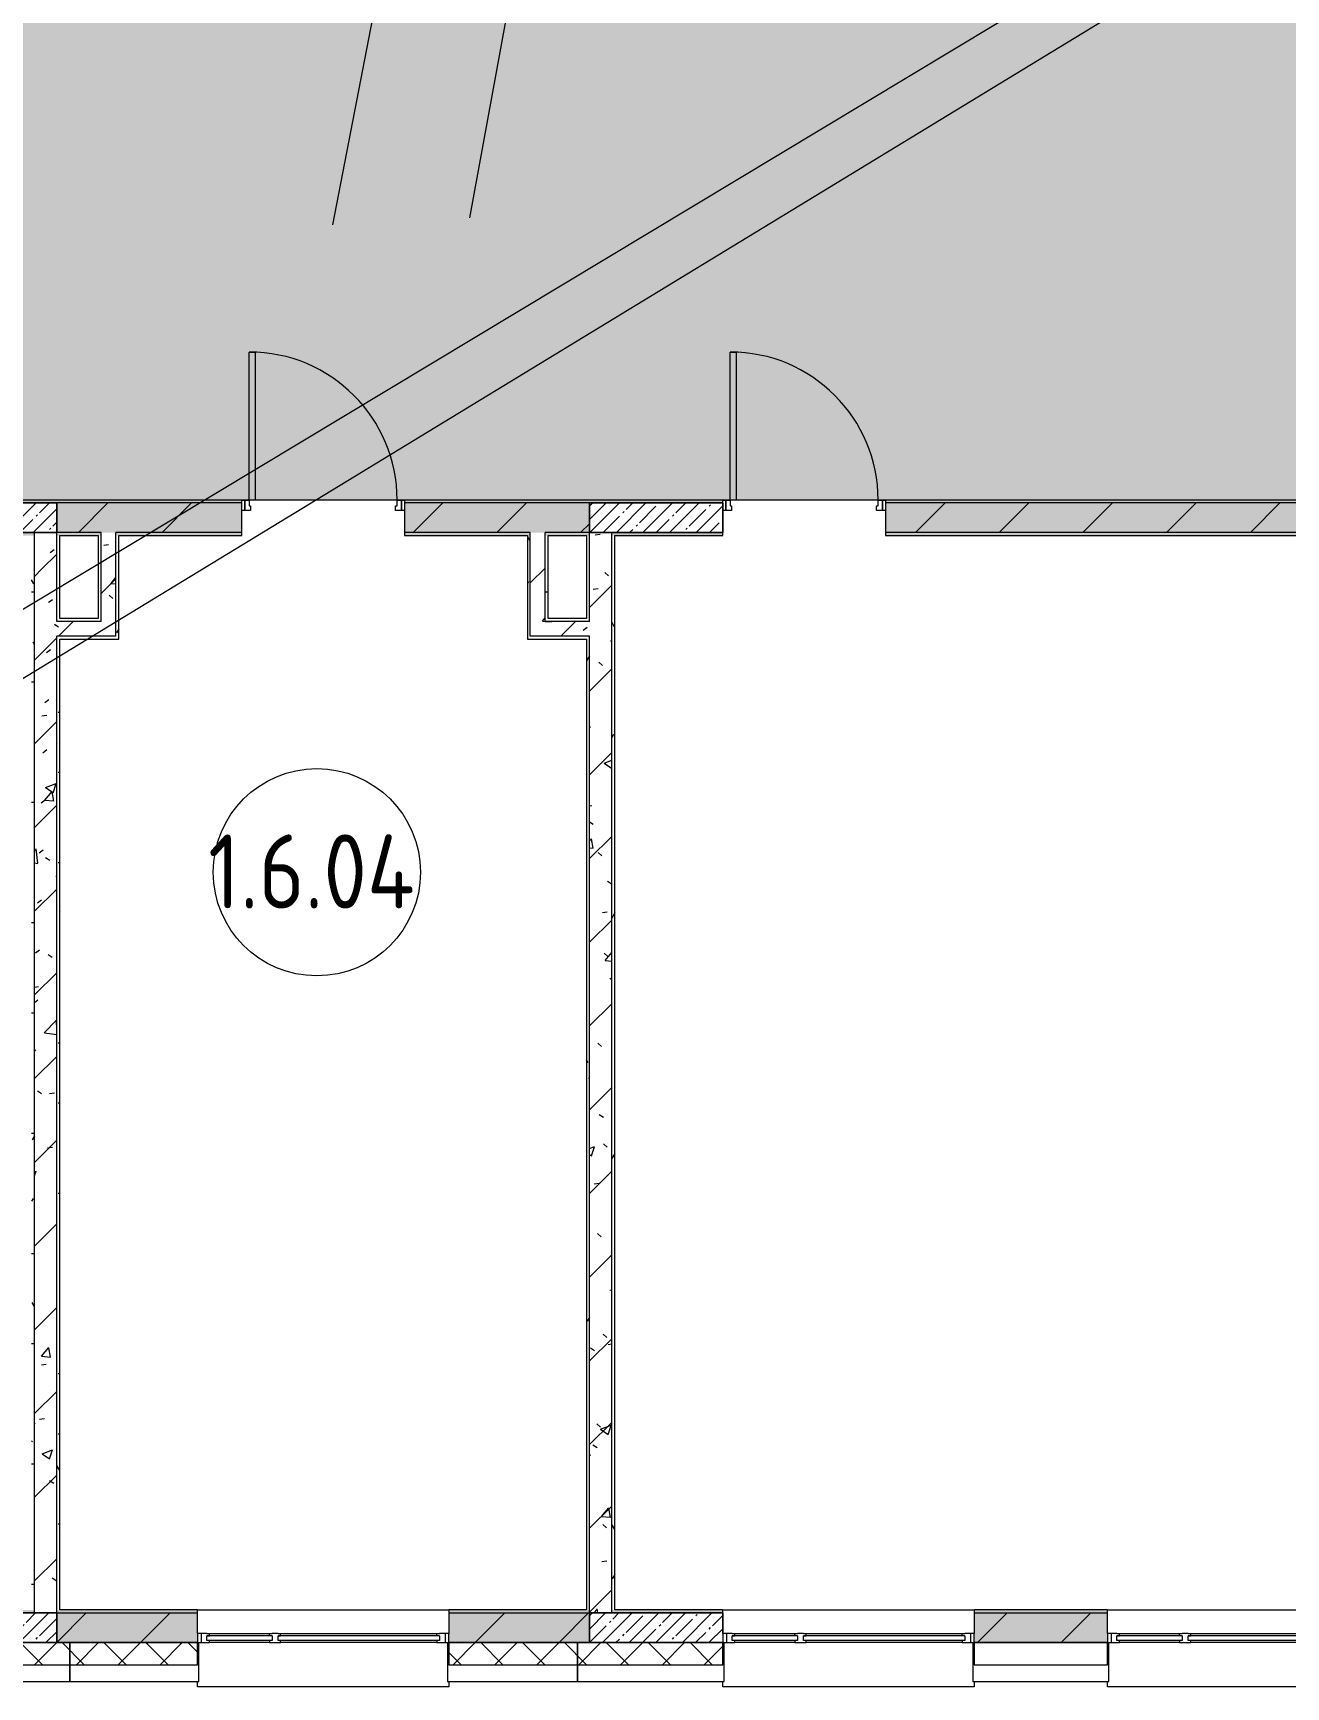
# Model space of a CAD drawing. Header units: millimetres. Extents: x -500089 to 1469082, y -290736 to 166440.
# Drawn here: x 1264694 to 1273159, y -65120 to -53945 of the extents above; entities that cross this region are included whole.
import ezdxf

# ---------------------------------------------------------------- set-up
doc = ezdxf.new("R2010")
doc.units = ezdxf.units.MM
for name, color, linetype, lineweight in [('_ Окна', 7, 'Continuous', 0), ('Витраж', 7, 'Continuous', 0), ('Двери', 7, 'Continuous', 0), ('Марки помещений', 7, 'Continuous', 0), ('Несущие колонны', 7, 'Continuous', 0), ('Окна', 7, 'Continuous', 0), ('Панели витража', 7, 'Continuous', 0), ('Стены наружные', 7, 'Continuous', 0), ('Стены несущие', 7, 'Continuous', 0), ('Стены отделка', 7, 'Continuous', 0), ('Стены штриховка', 7, 'Continuous', 0), ('экспертиза ДУ', 1, 'Continuous', 0), ('экспертиза ДУ пояснения', 6, 'Continuous', 0), ('экспертиза условные обозначения', 1, 'Continuous', 0)]:
    doc.layers.add(name, color=color, linetype=linetype, lineweight=lineweight)
doc.styles.add('GOST Common_1', font='', dxfattribs={"width": 0.9, "height": 700})
doc.styles.get('GOST Common_1').set_extended_font_data('GOST Common')
pattern_1 = [(0, (1111853.59, -73570.49), (812.8, 203.2), [67.056, -542.544, 67.056, -542.544, -3251.2]), (0, (1111853.59, -73570.49), (812.8, 203.2), [-1219.2, 67.056, -1152.144, 67.056, -542.544, -1422.4]), (0, (1111853.59, -73570.49), (812.8, 203.2), [-3048, 67.056, -339.344, 67.056, -948.944]), (120, (1112158.39, -73468.89), (-582.37636, 602.30545), [67.056, -542.544, 67.056, -542.544, -3251.2]), (120, (1112158.39, -73468.89), (-582.37636, 602.30545), [-1219.2, 67.056, -1152.144, 67.056, -542.544, -1422.4]), (120, (1112158.39, -73468.89), (-582.37636, 602.30545), [-3048, 67.056, -339.344, 67.056, -948.944]), (240, (1112259.99, -73062.49), (-230.42364, -805.50545), [67.056, -542.544, 67.056, -542.544, -3251.2]), (240, (1112259.99, -73062.49), (-230.42364, -805.50545), [-1219.2, 67.056, -1152.144, 67.056, -542.544, -1422.4]), (240, (1112259.99, -73062.49), (-230.42364, -805.50545), [-3048, 67.056, -339.344, 67.056, -948.944])]
pattern_2 = [(45, (1111853.6, -73570.5), (-282.8427, 282.8427), [])]
pattern_3 = [(50, (1111853.6, -73570.5), (728.7365, -63.7558), [76.2, -838.2]), (355, (1111853.6, -73570.5), (-140.9716, 764.2276), [60.96, -670.56]), (100.451, (1111914.3, -73575.8), (587.77, 700.4668), [64.76, -712.36]), (46.184, (1111853.6, -73367.3), (1084.316, -168.171), [114.3, -1257.3]), (96.636, (1111943.9, -73381.3), (949.61, 989.71), [97.14, -1068.54]), (351.184, (1111853.6, -73367.3), (949.6206, 989.701), [91.44, -1005.84]), (21, (1111955.2, -73418.1), (606.4579, -409.0606), [76.2, -838.2]), (326, (1111955.2, -73418.1), (247.2083, 736.753), [60.96, -670.56]), (71.451, (1112005.7, -73452.2), (853.6683, 327.6855), [64.76, -712.36]), (37.5, (1111853.59, -73570.5), (12.3547, 338.2201), [33.528, -628.904, 33.528, -647.192, -673.1]), (37.5, (1111853.59, -73570.5), (12.3547, 338.2201), [-1343.152, 33.528, -639.572]), (7.5, (1111853.6, -73570.5), (267.2789, 400.7221), [33.528, -354.584, 33.528, -613.664, -256.54]), (7.5, (1111853.6, -73570.5), (267.2789, 400.7221), [-1035.304, 33.528, -223.012]), (327.5, (1111627.02, -73570.5), (542.36333, -22.91534), [33.528, -220.472, 33.528, -758.952, -1051.56]), (327.5, (1111627.02, -73570.5), (542.36333, -22.91534), [-1046.48, 33.528, -1018.032]), (317.5, (1111525.4, -73570.5), (592.517, 101.7071), [33.528, -296.672, 33.528, -492.76, -746.76]), (317.5, (1111525.4, -73570.5), (592.517, 101.7071), [-856.488, 33.528, -713.232])]

# ---------------------------------------------------------------- blocks, each defined once
blk = doc.blocks.new('Системная панель - RANDOM Навесная панель фасада Цвет Фиолетовый-2979267-З Этаж 01')
at = {"layer": 'Панели витража', "lineweight": 18}
for p, q in [((-498.75, 0), (-498.75, -264)), ((498.75, 0), (411.25, 0)), ((498.75, -264), (498.75, 0)), ((-498.75, -264), (498.75, -264))]:
    blk.add_line(p, q, dxfattribs=at)
blk = doc.blocks.new('Системная панель - RANDOM Навесная панель фасада Цвет Желтый-3058069-З Этаж 01')
at = {"layer": 'Панели витража', "lineweight": 18}
for p, q in [((-439, 0), (-439, -264)), ((439, 0), (-429, 0)), ((439, -264), (439, 0)), ((-439, -264), (439, -264))]:
    blk.add_line(p, q, dxfattribs=at)
blk = doc.blocks.new('Системная панель - RANDOM Навесная панель фасада Цвет Красный-2979046-З Этаж 01')
at = {"layer": 'Панели витража', "lineweight": 18}
for p, q in [((-460, 0), (-460, -264)), ((450, 0), (-450, 0)), ((460, -264), (460, 0)), ((-460, -264), (460, -264))]:
    blk.add_line(p, q, dxfattribs=at)
blk = doc.blocks.new('Системная панель - RANDOM Навесная панель фасада Цвет Серый-3058088-З Этаж 01')
at = {"layer": 'Панели витража', "lineweight": 18}
for p, q in [((426.25, 0), (-436.25, 0)), ((-436.25, 0), (-436.25, -264)), ((436.25, -264), (436.25, 0)), ((-436.25, -264), (436.25, -264))]:
    blk.add_line(p, q, dxfattribs=at)
blk = doc.blocks.new('Системная панель - RANDOM Навесная панель фасада Цвет Фиолетовый-3058072-З Этаж 01')
at = {"layer": 'Панели витража', "lineweight": 18}
for p, q in [((-414, 0), (-496, 0)), ((-496, 0), (-496, -264)), ((496, -264), (496, 0)), ((-496, -264), (496, -264))]:
    blk.add_line(p, q, dxfattribs=at)
blk = doc.blocks.new('Прямоугольный импост - 30х300 мм _Отлив_ Белый-2978554-З Этаж 01')
at = {"layer": 'Витраж'}
for p, q in [((148800, 48675), (148836, 48675)), ((148800, 46975), (148800, 48675)), ((148836, 46975), (148800, 46975))]:
    blk.add_line(p, q, dxfattribs=at)
blk = doc.blocks.new('АР_СОШ_Верзилово_Фасады_rvt-2-З Этаж 01')
at = {"lineweight": 9}
for name, p in [('Системная панель - RANDOM Навесная панель фасада Цвет Фиолетовый-2979267-З Этаж 01', (152589, 8750)), ('Системная панель - RANDOM Навесная панель фасада Цвет Серый-3058088-З Этаж 01', (153524, 8750)), ('Системная панель - RANDOM Навесная панель фасада Цвет Желтый-3058069-З Этаж 01', (156079, 8750)), ('Системная панель - RANDOM Навесная панель фасада Цвет Фиолетовый-3058072-З Этаж 01', (157014, 8750)), ('Системная панель - RANDOM Навесная панель фасада Цвет Красный-2979046-З Этаж 01', (159650, 8750))]:
    blk.add_blockref(name, p, dxfattribs=at)
at = {"lineweight": 9, "rotation": 89.99999999999982}
for p in [(202625, -140350), (206175, -140350), (208775, -140350)]:
    blk.add_blockref('Прямоугольный импост - 30х300 мм _Отлив_ Белый-2978554-З Этаж 01', p, dxfattribs=at)
blk = doc.blocks.new('ASVP_ДверьДеревянная_1 полотно - Входная_внутр_ 1000х2000h_полотно_ Г Пр _950 в чистоте_-4213381-З Этаж 01')
at = {"layer": 'Двери', "lineweight": 18}
for p, q in [((-500, 1120), (-460, 1120)), ((-500, 120), (-500, 1120)), ((-460, 1120), (-460, 120)), ((-550, 120), (-530, 120)), ((-550, 50), (-550, 120)), ((-530, 120), (-500, 120)), ((-530, 50), (-530, 120)), ((-530, 120), (-530, 50)), ((-460, 120), (-500, 120)), ((-500, 120), (-500, 80)), ((500, 120), (530, 120)), ((500, 80), (500, 120)), ((530, 120), (530, 50)), ((530, 120), (550, 120)), ((530, 50), (530, 120)), ((550, 120), (550, 50)), ((-530, 50), (-550, 50)), ((-490, 50), (-530, 50)), ((-500, 80), (-490, 80)), ((-490, 80), (-490, 50)), ((490, 80), (500, 80)), ((490, 50), (490, 80)), ((530, 50), (490, 50)), ((550, 50), (530, 50))]:
    blk.add_line(p, q, dxfattribs=at)
at = {"layer": 'Двери'}
blk.add_arc((-500, 120), 1000, 0, 90, dxfattribs=at)
blk = doc.blocks.new('ADSK_КолоннаЖБ_Прямоугольная - 200x900 мм-V318-З Этаж 01')
at = {"layer": 'Несущие колонны'}
h = blk.add_hatch(dxfattribs=at)
h.set_pattern_fill('FP_105', color=256, style=0, pattern_type=2)
h.set_pattern_definition([(45, (-152550, -8850), (-89.80256, 89.80256), []), (45, (-152460.2, -8850), (-89.80256, 89.80256), [158.75, -31.75, 13.411, -18.339])])
h.paths.add_polyline_path([(-450, -100), (450, -100), (450, 100), (-450, 100), (-450, -86)], flags=0)
at = {"layer": 'Несущие колонны', "lineweight": 18}
for p, q in [((-450, -100), (-450, 100)), ((-450, 100), (450, 100)), ((450, 100), (-450, 100)), ((-450, 100), (-450, -40)), ((450, 100), (450, -100)), ((450, -100), (450, 100)), ((450, -100), (-450, -100)), ((-450, -100), (450, -100))]:
    blk.add_line(p, q, dxfattribs=at)
blk = doc.blocks.new('ADSK_КолоннаЖБ_Прямоугольная - 200x900 мм-V319-З Этаж 01')
at = {"layer": 'Несущие колонны'}
h = blk.add_hatch(dxfattribs=at)
h.set_pattern_fill('FP_106', color=256, style=0, pattern_type=2)
h.set_pattern_definition([(45, (-152550, -16350), (-89.80256, 89.80256), []), (45, (-152460.2, -16350), (-89.80256, 89.80256), [158.75, -31.75, 13.411, -18.339])])
h.paths.add_polyline_path([(253, -100), (450, -100), (450, 100), (-450, 100), (-450, -100)], flags=0)
at = {"layer": 'Несущие колонны', "lineweight": 18}
for p, q in [((-450, -100), (-450, 100)), ((-450, 100), (450, 100)), ((450, 100), (-450, 100)), ((-450, 100), (-450, -100)), ((450, 100), (450, -100)), ((450, -100), (450, 100)), ((450, -100), (-450, -100)), ((-450, -100), (450, -100))]:
    blk.add_line(p, q, dxfattribs=at)
blk = doc.blocks.new('ADSK_КолоннаЖБ_Прямоугольная - 200x900 мм-V320-З Этаж 01')
at = {"layer": 'Несущие колонны'}
h = blk.add_hatch(dxfattribs=at)
h.set_pattern_fill('FP_107', color=256, style=0, pattern_type=2)
h.set_pattern_definition([(45, (-157050, -8850), (-89.80256, 89.80256), []), (45, (-156960.2, -8850), (-89.80256, 89.80256), [158.75, -31.75, 13.411, -18.339])])
h.paths.add_polyline_path([(450, -100), (450, 100), (-450, 100), (-450, -100), (201, -100)], flags=0)
at = {"layer": 'Несущие колонны', "lineweight": 18}
for p, q in [((-450, -100), (-450, 100)), ((-450, 100), (450, 100)), ((450, 100), (-450, 100)), ((-450, 100), (-450, -100)), ((450, 100), (450, -100)), ((450, -40), (450, 100)), ((450, -100), (-450, -100)), ((-450, -100), (450, -100))]:
    blk.add_line(p, q, dxfattribs=at)
blk = doc.blocks.new('ADSK_КолоннаЖБ_Прямоугольная - 200x900 мм-V321-З Этаж 01')
at = {"layer": 'Несущие колонны'}
h = blk.add_hatch(dxfattribs=at)
h.set_pattern_fill('FP_108', color=256, style=0, pattern_type=2)
h.set_pattern_definition([(45, (-157050, -16350), (-89.80256, 89.80256), []), (45, (-156960.2, -16350), (-89.80256, 89.80256), [158.75, -31.75, 13.411, -18.339])])
h.paths.add_polyline_path([(450, -100), (450, 100), (-450, 100), (-450, -100), (201, -100)], flags=0)
at = {"layer": 'Несущие колонны', "lineweight": 18}
for p, q in [((-450, -100), (-450, 100)), ((-450, 100), (450, 100)), ((450, 100), (-450, 100)), ((-450, 100), (-450, -100)), ((450, 100), (450, -100)), ((450, -100), (450, 50)), ((450, -100), (-450, -100)), ((-450, -100), (450, -100))]:
    blk.add_line(p, q, dxfattribs=at)
blk = doc.blocks.new('Окно_ПВХ_2Створки - ОП_2000_h_х1700_2ст Серый-3674242-З Этаж 01')
at = {"layer": '_ Окна'}
for p, q in [((-769, 110), (-850, 110)), ((-850, 110), (-850, 50)), ((-850, 50), (-787, 50)), ((-825, 50), (-825, 110)), ((-787, 64), (-787, 96)), ((-787, 96), (-769, 96)), ((-787, 64), (305, 64)), ((-787, 64), (-769, 64)), ((-769, 50), (-787, 50)), ((-769, 96), (-769, 110)), ((-769, 96), (287, 96)), ((-769, 64), (-769, 50)), ((363, 110), (287, 110)), ((287, 110), (287, 96)), ((287, 96), (305, 96)), ((287, 64), (287, 50)), ((305, 64), (287, 64)), ((305, 50), (287, 50)), ((305, 96), (305, 64)), ((305, 50), (345, 50)), ((345, 64), (345, 96)), ((345, 96), (363, 96)), ((345, 64), (787, 64)), ((345, 64), (363, 64)), ((363, 50), (345, 50)), ((363, 96), (363, 110)), ((363, 96), (769, 96)), ((363, 64), (363, 50)), ((769, 110), (769, 96)), ((850, 110), (769, 110)), ((769, 96), (787, 96)), ((769, 64), (769, 50)), ((787, 64), (769, 64)), ((787, 50), (769, 50)), ((787, 96), (787, 64)), ((787, 50), (850, 50)), ((825, 50), (825, 110)), ((850, 50), (850, 110))]:
    blk.add_line(p, q, dxfattribs=at)
at = {"layer": 'Окна'}
for p, q in [((-769, 110), (287, 110)), ((287, 50), (-769, 50)), ((363, 110), (769, 110)), ((769, 50), (363, 50))]:
    blk.add_line(p, q, dxfattribs=at)
blk = doc.blocks.new('ASVP_Марка_Помещение_ОдноЗначение - Номер-684784-З Этаж 01')
at = {"layer": 'Марки помещений'}
blk.add_circle((0, 0), 3.5, dxfattribs=at)

msp = doc.modelspace()

# ---------------------------------------------------------------- hatches: boundary and pattern name
at = {"layer": 'Стены штриховка'}
h = msp.add_hatch(dxfattribs=at)
h.set_pattern_fill('FP_174', color=256, style=0, pattern_type=2)
h.set_pattern_definition(pattern_1)
h.paths.add_polyline_path([(1277684.39, -57120.488), (1278253.585, -57120.488), (1278253.585, -57100.488), (1270453.585, -57100.488), (1270453.585, -57120.488), (1276888.487, -57120.488)], flags=0)
h.paths.add_polyline_path([(1264853.585, -57120.488), (1266103.585, -57120.488), (1266103.585, -57100.488), (1255873.585, -57100.488), (1255873.585, -57120.488), (1264703.585, -57120.488)], flags=0)
h.paths.add_polyline_path([(1243753.585, -57120.488), (1243753.585, -57100.488), (1243073.585, -57100.488), (1243073.585, -57120.488), (1243733.585, -57120.488)], flags=0)
h.paths.add_polyline_path([(1243923.585, -57120.488), (1243923.585, -57100.488), (1243853.585, -57100.488), (1243853.585, -57120.488), (1243873.585, -57120.488)], flags=0)
h.paths.add_polyline_path([(1245023.585, -57120.488), (1254773.585, -57120.488), (1254773.585, -57100.488), (1245023.585, -57100.488)], flags=0)
h.paths.add_polyline_path([(1269104.741, -57120.488), (1269353.585, -57120.488), (1269353.585, -57100.488), (1267203.585, -57100.488), (1267203.585, -57120.488), (1268603.585, -57120.488)], flags=0)
h = msp.add_hatch(dxfattribs=at)
h.set_pattern_fill('FP_201', color=256, style=0, pattern_type=2)
h.set_pattern_definition(pattern_2)
h.paths.add_polyline_path([(1278253.585, -57320.488), (1278253.585, -57120.488), (1274553.585, -57120.488), (1274553.585, -57320.488), (1276888.487, -57320.488)], flags=0)
h.paths.add_polyline_path([(1273653.585, -57320.488), (1273653.585, -57120.488), (1270453.585, -57120.488), (1270453.585, -57320.488), (1272440.627, -57320.488)], flags=0)
h.paths.add_polyline_path([(1248353.585, -57320.488), (1248353.585, -57120.488), (1245023.585, -57120.488), (1245023.585, -57320.488), (1245753.468, -57320.488)], flags=0)
h.paths.add_polyline_path([(1243923.585, -57320.488), (1243923.585, -57120.488), (1243153.585, -57121.202), (1243153.585, -57320.488), (1243529.557, -57320.488)], flags=0)
h.paths.add_polyline_path([(1249253.585, -57320.488), (1253503.585, -57320.488), (1253503.585, -57120.488), (1249253.585, -57120.488), (1249253.585, -57215.758)], flags=0)
h.paths.add_polyline_path([(1258753.585, -57320.488), (1258753.585, -57120.488), (1255873.585, -57120.488), (1255873.585, -57320.488), (1256671.159, -57320.488)], flags=0)
h.paths.add_polyline_path([(1254403.585, -57320.488), (1254773.585, -57320.488), (1254773.585, -57120.488), (1254403.585, -57120.488), (1254403.585, -57223.266)], flags=0)
h.paths.add_polyline_path([(1259653.585, -57320.488), (1263953.585, -57320.488), (1263953.585, -57120.488), (1259653.585, -57120.488), (1259653.585, -57206.105)], flags=0)
h.paths.add_polyline_path([(1268153.585, -57320.488), (1268453.585, -57320.488), (1268453.585, -57120.488), (1267203.585, -57120.488), (1267203.585, -57320.488), (1268053.585, -57320.488)], flags=0)
h.paths.add_polyline_path([(1265253.585, -57320.488), (1266103.585, -57320.488), (1266103.585, -57120.488), (1264853.585, -57120.488), (1264853.585, -57320.488), (1265153.585, -57320.488)], flags=0)
h = msp.add_hatch(dxfattribs=at)
h.set_pattern_fill('FP_31', color=256, style=0, pattern_type=2)
h.set_pattern_definition(pattern_3)
h.paths.add_polyline_path([(1278253.585, -57320.488), (1278253.585, -57120.488), (1274553.585, -57120.488), (1274553.585, -57320.488), (1276888.487, -57320.488)], flags=0)
h.paths.add_polyline_path([(1273653.585, -57320.488), (1273653.585, -57120.488), (1270453.585, -57120.488), (1270453.585, -57320.488), (1272440.627, -57320.488)], flags=0)
h.paths.add_polyline_path([(1248353.585, -57320.488), (1248353.585, -57120.488), (1245023.585, -57120.488), (1245023.585, -57320.488), (1245753.468, -57320.488)], flags=0)
h.paths.add_polyline_path([(1243923.585, -57320.488), (1243923.585, -57120.488), (1243153.585, -57121.202), (1243153.585, -57320.488), (1243529.557, -57320.488)], flags=0)
h.paths.add_polyline_path([(1249253.585, -57320.488), (1253503.585, -57320.488), (1253503.585, -57120.488), (1249253.585, -57120.488), (1249253.585, -57215.758)], flags=0)
h.paths.add_polyline_path([(1258753.585, -57320.488), (1258753.585, -57120.488), (1255873.585, -57120.488), (1255873.585, -57320.488), (1256671.159, -57320.488)], flags=0)
h.paths.add_polyline_path([(1254403.585, -57320.488), (1254773.585, -57320.488), (1254773.585, -57120.488), (1254403.585, -57120.488), (1254403.585, -57223.266)], flags=0)
h.paths.add_polyline_path([(1259653.585, -57320.488), (1263953.585, -57320.488), (1263953.585, -57120.488), (1259653.585, -57120.488), (1259653.585, -57206.105)], flags=0)
h.paths.add_polyline_path([(1268153.585, -57320.488), (1268453.585, -57320.488), (1268453.585, -57120.488), (1267203.585, -57120.488), (1267203.585, -57320.488), (1268053.585, -57320.488)], flags=0)
h.paths.add_polyline_path([(1265253.585, -57320.488), (1266103.585, -57320.488), (1266103.585, -57120.488), (1264853.585, -57120.488), (1264853.585, -57320.488), (1265153.585, -57320.488)], flags=0)
h = msp.add_hatch(dxfattribs=at)
h.set_pattern_fill('FP_174', color=256, style=0, pattern_type=2)
h.set_pattern_definition(pattern_1)
h.paths.add_polyline_path([(1270892.521, -57340.488), (1278253.585, -57340.488), (1278253.585, -57320.488), (1270453.585, -57320.488), (1270453.585, -57340.488), (1270736.298, -57340.488)], flags=0)
h.paths.add_polyline_path([(1243753.585, -57340.488), (1243923.585, -57340.488), (1243923.585, -57320.488), (1243173.585, -57320.488), (1243173.585, -57340.488), (1243529.557, -57340.488)], flags=0)
h.paths.add_polyline_path([(1245023.585, -57340.488), (1253903.585, -57340.488), (1253903.585, -57320.488), (1245023.585, -57320.488)], flags=0)
h.paths.add_polyline_path([(1264873.585, -57340.488), (1265153.585, -57340.488), (1265153.585, -57320.488), (1264853.585, -57320.488), (1264853.585, -57340.488)], flags=0)
h.paths.add_polyline_path([(1264656.881, -57340.488), (1264703.585, -57340.488), (1264703.585, -57320.488), (1255873.585, -57320.488), (1255873.585, -57340.488), (1263953.585, -57340.488)], flags=0)
h.paths.add_polyline_path([(1269353.585, -57340.488), (1269353.585, -57320.488), (1268603.585, -57320.488), (1268603.585, -57340.488), (1269104.741, -57340.488)], flags=0)
h.paths.add_polyline_path([(1254773.585, -57340.488), (1254773.585, -57320.488), (1254053.585, -57320.488), (1254053.585, -57340.488), (1254403.585, -57340.488)], flags=0)
h.paths.add_polyline_path([(1268173.585, -57340.488), (1268453.585, -57340.488), (1268453.585, -57320.488), (1268153.585, -57320.488), (1268153.585, -57340.488)], flags=0)
h.paths.add_polyline_path([(1265253.585, -57340.488), (1266103.585, -57340.488), (1266103.585, -57320.488), (1265253.585, -57320.488)], flags=0)
h.paths.add_polyline_path([(1268053.585, -57340.488), (1268053.585, -57320.488), (1267203.585, -57320.488), (1267203.585, -57340.488), (1268033.585, -57340.488)], flags=0)
h = msp.add_hatch(dxfattribs=at)
h.set_pattern_fill('FP_201', color=256, style=0, pattern_type=2)
h.set_pattern_definition(pattern_2)
h.paths.add_polyline_path([(1264853.524, -64620.488), (1264853.585, -64620.488), (1264853.585, -58020.488), (1264703.585, -57340.488), (1264703.585, -64620.488)], flags=0)
h.paths.add_polyline_path([(1264853.585, -58020.488), (1264852.871, -57320.488), (1264703.585, -57320.488), (1264703.597, -57340.533)], flags=0)
h = msp.add_hatch(dxfattribs=at)
h.set_pattern_fill('FP_31', color=256, style=0, pattern_type=2)
h.set_pattern_definition(pattern_3)
h.paths.add_polyline_path([(1264853.524, -64620.488), (1264853.585, -64620.488), (1264853.585, -58020.488), (1264703.585, -57340.488), (1264703.585, -64620.488)], flags=0)
h.paths.add_polyline_path([(1264853.585, -58020.488), (1264852.871, -57320.488), (1264703.585, -57320.488), (1264703.597, -57340.533)], flags=0)
h = msp.add_hatch(dxfattribs=at)
h.set_pattern_fill('FP_201', color=256, style=0, pattern_type=2)
h.set_pattern_definition(pattern_2)
h.paths.add_polyline_path([(1265253.585, -58020.488), (1265253.585, -57320.488), (1265153.585, -57320.488), (1265153.585, -58020.488)], flags=0)
h = msp.add_hatch(dxfattribs=at)
h.set_pattern_fill('FP_31', color=256, style=0, pattern_type=2)
h.set_pattern_definition(pattern_3)
h.paths.add_polyline_path([(1265253.585, -58020.488), (1265253.585, -57320.488), (1265153.585, -57320.488), (1265153.585, -58020.488)], flags=0)
h = msp.add_hatch(dxfattribs=at)
h.set_pattern_fill('FP_201', color=256, style=0, pattern_type=2)
h.set_pattern_definition(pattern_2)
h.paths.add_polyline_path([(1268053.585, -58020.488), (1268153.585, -58020.488), (1268152.871, -57320.488), (1268053.585, -57320.488), (1268053.585, -57473.527)], flags=0)
h = msp.add_hatch(dxfattribs=at)
h.set_pattern_fill('FP_31', color=256, style=0, pattern_type=2)
h.set_pattern_definition(pattern_3)
h.paths.add_polyline_path([(1268053.585, -58020.488), (1268153.585, -58020.488), (1268152.871, -57320.488), (1268053.585, -57320.488), (1268053.585, -57473.527)], flags=0)
h = msp.add_hatch(dxfattribs=at)
h.set_pattern_fill('FP_201', color=256, style=0, pattern_type=2)
h.set_pattern_definition(pattern_2)
h.paths.add_polyline_path([(1268603.585, -64620.488), (1268603.585, -57320.488), (1268453.585, -57320.488), (1268453.585, -64620.488)], flags=0)
h = msp.add_hatch(dxfattribs=at)
h.set_pattern_fill('FP_31', color=256, style=0, pattern_type=2)
h.set_pattern_definition(pattern_3)
h.paths.add_polyline_path([(1268603.585, -64620.488), (1268603.585, -57320.488), (1268453.585, -57320.488), (1268453.585, -64620.488)], flags=0)
h = msp.add_hatch(dxfattribs=at)
h.set_pattern_fill('FP_174', color=256, style=0, pattern_type=2)
h.set_pattern_definition(pattern_1)
h.paths.add_polyline_path([(1264703.585, -64600.488), (1264703.585, -57340.488), (1264683.585, -57340.488), (1264683.585, -64600.488)], flags=0)
h = msp.add_hatch(dxfattribs=at)
h.set_pattern_fill('FP_174', color=256, style=0, pattern_type=2)
h.set_pattern_definition(pattern_1)
h.paths.add_polyline_path([(1264853.585, -64600.488), (1264873.585, -64600.488), (1264873.585, -58020.488), (1264853.585, -58020.488), (1264853.585, -64201.68)], flags=0)
h.paths.add_polyline_path([(1264853.585, -57920.488), (1264873.585, -57920.488), (1264873.585, -57340.488), (1264853.585, -57340.488), (1264853.585, -57383.646)], flags=0)
h = msp.add_hatch(dxfattribs=at)
h.set_pattern_fill('FP_174', color=256, style=0, pattern_type=2)
h.set_pattern_definition(pattern_1)
h.paths.add_polyline_path([(1265273.585, -58040.488), (1265273.585, -57340.488), (1265253.585, -57340.488), (1265253.585, -58040.488)], flags=0)
h = msp.add_hatch(dxfattribs=at)
h.set_pattern_fill('FP_174', color=256, style=0, pattern_type=2)
h.set_pattern_definition(pattern_1)
h.paths.add_polyline_path([(1268033.585, -58040.488), (1268053.585, -58040.488), (1268053.585, -57340.488), (1268033.585, -57340.488), (1268033.585, -58020.488)], flags=0)
h = msp.add_hatch(dxfattribs=at)
h.set_pattern_fill('FP_174', color=256, style=0, pattern_type=2)
h.set_pattern_definition(pattern_1)
h.paths.add_polyline_path([(1268153.585, -57920.488), (1268173.585, -57920.488), (1268173.585, -57340.488), (1268153.585, -57340.488), (1268153.585, -57537.339)], flags=0)
h = msp.add_hatch(dxfattribs=at)
h.set_pattern_fill('FP_174', color=256, style=0, pattern_type=2)
h.set_pattern_definition(pattern_1)
h.paths.add_polyline_path([(1268453.585, -64600.488), (1268453.585, -58020.488), (1268433.585, -58020.488), (1268433.585, -64600.488)], flags=0)
h.paths.add_polyline_path([(1268453.585, -57920.488), (1268453.585, -57340.488), (1268433.585, -57340.488), (1268433.585, -57920.488)], flags=0)
h = msp.add_hatch(dxfattribs=at)
h.set_pattern_fill('FP_174', color=256, style=0, pattern_type=2)
h.set_pattern_definition(pattern_1)
h.paths.add_polyline_path([(1268623.585, -64600.488), (1268623.585, -57340.488), (1268603.585, -57340.488), (1268603.585, -64600.488)], flags=0)
h = msp.add_hatch(dxfattribs=at)
h.set_pattern_fill('FP_201', color=256, style=0, pattern_type=2)
h.set_pattern_definition(pattern_2)
h.paths.add_polyline_path([(1264873.585, -58020.488), (1265153.585, -58020.488), (1265153.585, -57920.488), (1264853.585, -57920.488), (1264853.585, -58020.488)], flags=0)
h = msp.add_hatch(dxfattribs=at)
h.set_pattern_fill('FP_31', color=256, style=0, pattern_type=2)
h.set_pattern_definition(pattern_3)
h.paths.add_polyline_path([(1264873.585, -58020.488), (1265153.585, -58020.488), (1265153.585, -57920.488), (1264853.585, -57920.488), (1264853.585, -58020.488)], flags=0)
h = msp.add_hatch(dxfattribs=at)
h.set_pattern_fill('FP_201', color=256, style=0, pattern_type=2)
h.set_pattern_definition(pattern_2)
h.paths.add_polyline_path([(1268433.585, -58020.488), (1268453.585, -58020.488), (1268453.585, -57920.488), (1268153.585, -57920.488), (1268153.585, -58020.488), (1268173.585, -58020.488)], flags=0)
h = msp.add_hatch(dxfattribs=at)
h.set_pattern_fill('FP_31', color=256, style=0, pattern_type=2)
h.set_pattern_definition(pattern_3)
h.paths.add_polyline_path([(1268433.585, -58020.488), (1268453.585, -58020.488), (1268453.585, -57920.488), (1268153.585, -57920.488), (1268153.585, -58020.488), (1268173.585, -58020.488)], flags=0)
h = msp.add_hatch(dxfattribs=at)
h.set_pattern_fill('FP_174', color=256, style=0, pattern_type=2)
h.set_pattern_definition(pattern_1)
h.paths.add_polyline_path([(1268433.585, -57920.488), (1268433.585, -57900.488), (1268173.585, -57900.488), (1268174.3, -57920.488), (1268432.871, -57920.488)], flags=0)
h = msp.add_hatch(dxfattribs=at)
h.set_pattern_fill('FP_201', color=256, style=0, pattern_type=2)
h.set_pattern_definition(pattern_2)
h.paths.add_polyline_path([(1262253.585, -64820.488), (1262253.585, -64620.488), (1261353.585, -64620.488), (1261353.585, -64820.488)], flags=0)
h.paths.add_polyline_path([(1277153.585, -64820.488), (1277153.585, -64620.488), (1276253.585, -64620.488), (1276253.585, -64820.488), (1276888.487, -64820.488)], flags=0)
h.paths.add_polyline_path([(1245853.585, -64820.488), (1246653.585, -64820.488), (1246653.585, -64620.488), (1245853.585, -64620.488), (1245853.585, -64806.488)], flags=0)
h.paths.add_polyline_path([(1279112.435, -64820.488), (1279253.585, -64819.787), (1279253.585, -64620.488), (1278853.585, -64620.488), (1278853.585, -64820.488)], flags=0)
h.paths.add_polyline_path([(1265803.585, -64820.488), (1265803.585, -64620.488), (1264853.585, -64620.488), (1264853.585, -64820.488), (1265768.819, -64820.488)], flags=0)
h.paths.add_polyline_path([(1267992.767, -64820.488), (1268453.585, -64820.488), (1268453.585, -64620.488), (1267503.585, -64620.488), (1267503.585, -64820.488)], flags=0)
h.paths.add_polyline_path([(1271953.585, -64820.488), (1271953.585, -64620.488), (1271053.585, -64620.488), (1271053.585, -64820.488)], flags=0)
h.paths.add_polyline_path([(1251753.585, -64820.488), (1251753.585, -64620.488), (1250953.585, -64620.488), (1250953.585, -64820.488), (1251313.302, -64820.488)], flags=0)
h.paths.add_polyline_path([(1256873.099, -64820.488), (1257053.585, -64820.488), (1257053.585, -64620.488), (1256153.585, -64620.488), (1256153.585, -64820.488)], flags=0)
h.paths.add_polyline_path([(1254453.585, -64820.488), (1254453.585, -64620.488), (1254403.585, -64620.488), (1254403.585, -64820.488)], flags=0)
h.paths.add_polyline_path([(1253453.585, -64820.488), (1253503.585, -64820.488), (1253503.585, -64620.488), (1253453.585, -64620.488), (1253453.585, -64806.488)], flags=0)
h.paths.add_polyline_path([(1244153.585, -64820.488), (1244153.585, -64620.488), (1243153.585, -64620.488), (1243153.585, -64820.488), (1243529.557, -64820.488)], flags=0)
h = msp.add_hatch(dxfattribs=at)
h.set_pattern_fill('FP_31', color=256, style=0, pattern_type=2)
h.set_pattern_definition(pattern_3)
h.paths.add_polyline_path([(1262253.585, -64820.488), (1262253.585, -64620.488), (1261353.585, -64620.488), (1261353.585, -64820.488)], flags=0)
h.paths.add_polyline_path([(1277153.585, -64820.488), (1277153.585, -64620.488), (1276253.585, -64620.488), (1276253.585, -64820.488), (1276888.487, -64820.488)], flags=0)
h.paths.add_polyline_path([(1245853.585, -64820.488), (1246653.585, -64820.488), (1246653.585, -64620.488), (1245853.585, -64620.488), (1245853.585, -64806.488)], flags=0)
h.paths.add_polyline_path([(1279112.435, -64820.488), (1279253.585, -64819.787), (1279253.585, -64620.488), (1278853.585, -64620.488), (1278853.585, -64820.488)], flags=0)
h.paths.add_polyline_path([(1265803.585, -64820.488), (1265803.585, -64620.488), (1264853.585, -64620.488), (1264853.585, -64820.488), (1265768.819, -64820.488)], flags=0)
h.paths.add_polyline_path([(1267992.767, -64820.488), (1268453.585, -64820.488), (1268453.585, -64620.488), (1267503.585, -64620.488), (1267503.585, -64820.488)], flags=0)
h.paths.add_polyline_path([(1271953.585, -64820.488), (1271953.585, -64620.488), (1271053.585, -64620.488), (1271053.585, -64820.488)], flags=0)
h.paths.add_polyline_path([(1251753.585, -64820.488), (1251753.585, -64620.488), (1250953.585, -64620.488), (1250953.585, -64820.488), (1251313.302, -64820.488)], flags=0)
h.paths.add_polyline_path([(1256873.099, -64820.488), (1257053.585, -64820.488), (1257053.585, -64620.488), (1256153.585, -64620.488), (1256153.585, -64820.488)], flags=0)
h.paths.add_polyline_path([(1254453.585, -64820.488), (1254453.585, -64620.488), (1254403.585, -64620.488), (1254403.585, -64820.488)], flags=0)
h.paths.add_polyline_path([(1253453.585, -64820.488), (1253503.585, -64820.488), (1253503.585, -64620.488), (1253453.585, -64620.488), (1253453.585, -64806.488)], flags=0)
h.paths.add_polyline_path([(1244153.585, -64820.488), (1244153.585, -64620.488), (1243153.585, -64620.488), (1243153.585, -64820.488), (1243529.557, -64820.488)], flags=0)
h = msp.add_hatch(dxfattribs=at)
h.set_pattern_fill('FP_174', color=256, style=0, pattern_type=2)
h.set_pattern_definition(pattern_1)
h.paths.add_polyline_path([(1279253.585, -64620.488), (1279253.585, -64600.488), (1278853.585, -64600.488), (1278853.585, -64620.488), (1279233.585, -64620.488)], flags=0)
h.paths.add_polyline_path([(1274553.585, -64620.488), (1274553.585, -64600.488), (1273653.585, -64600.488), (1273653.585, -64620.488)], flags=0)
h.paths.add_polyline_path([(1276253.585, -64620.488), (1277153.585, -64620.488), (1277153.585, -64600.488), (1276253.585, -64600.488)], flags=0)
h.paths.add_polyline_path([(1253883.585, -64620.488), (1253903.585, -64620.488), (1253903.585, -64600.488), (1253453.585, -64600.488), (1253453.585, -64620.488), (1253537.214, -64620.488)], flags=0)
h.paths.add_polyline_path([(1254453.585, -64620.488), (1254453.585, -64600.488), (1254053.585, -64600.488), (1254053.585, -64620.488), (1254403.585, -64620.488)], flags=0)
h.paths.add_polyline_path([(1243173.585, -64620.488), (1244153.585, -64620.488), (1244153.585, -64600.488), (1243173.585, -64600.488), (1243173.585, -64620.088)], flags=0)
h.paths.add_polyline_path([(1256153.585, -64620.488), (1257053.585, -64620.488), (1257053.585, -64600.488), (1256153.585, -64600.488)], flags=0)
h.paths.add_polyline_path([(1271953.585, -64620.488), (1271953.585, -64600.488), (1271053.585, -64600.488), (1271053.585, -64620.488)], flags=0)
h.paths.add_polyline_path([(1258753.585, -64620.488), (1259653.585, -64620.488), (1259653.585, -64600.488), (1258753.585, -64600.488)], flags=0)
h.paths.add_polyline_path([(1269353.585, -64620.488), (1269353.585, -64600.488), (1268603.585, -64600.488), (1268603.585, -64620.488), (1269104.741, -64620.488)], flags=0)
h.paths.add_polyline_path([(1261353.585, -64620.488), (1262253.585, -64620.488), (1262253.585, -64600.488), (1261353.585, -64600.488)], flags=0)
h.paths.add_polyline_path([(1263953.585, -64620.488), (1264703.585, -64620.488), (1264703.585, -64600.488), (1263953.585, -64600.488)], flags=0)
h.paths.add_polyline_path([(1268453.585, -64620.488), (1268453.585, -64600.488), (1267503.585, -64600.488), (1267503.585, -64620.488), (1268433.585, -64620.488)], flags=0)
h.paths.add_polyline_path([(1264873.585, -64620.488), (1265803.585, -64620.488), (1265803.585, -64600.488), (1264853.585, -64600.488), (1264853.585, -64620.488)], flags=0)
h.paths.add_polyline_path([(1245853.585, -64620.488), (1246653.585, -64620.488), (1246653.585, -64600.488), (1245853.585, -64600.488)], flags=0)
h.paths.add_polyline_path([(1248353.585, -64620.488), (1249253.585, -64620.488), (1249253.585, -64600.488), (1248353.585, -64600.488)], flags=0)
h.paths.add_polyline_path([(1250953.585, -64620.488), (1251753.585, -64620.488), (1251753.585, -64600.488), (1250953.585, -64600.488)], flags=0)
h = msp.add_hatch(dxfattribs=at)
h.set_pattern_fill('FP_32', color=256, style=0, pattern_type=2)
h.set_pattern_definition([(45, (1111853.59, -73570.49), (-141.42136, 141.42136), []), (135, (1111853.59, -73570.49), (-141.42136, -141.42136), [])])
h.paths.add_polyline_path([(1243529.557, -64970.488), (1244153.585, -64970.488), (1244153.585, -64820.488), (1242928.585, -64820.488), (1242928.585, -64970.488)], flags=0)
h.paths.add_polyline_path([(1279253.585, -64970.488), (1279603.585, -64970.488), (1279603.585, -64820.488), (1279103.585, -64821.264), (1279103.585, -64907.988), (1278853.585, -64970.488), (1279112.435, -64970.488)], flags=0)
h.paths.add_polyline_path([(1267503.585, -64970.488), (1269353.585, -64970.488), (1269353.585, -64820.488), (1267503.585, -64820.488), (1267503.585, -64920.488)], flags=0)
h.paths.add_polyline_path([(1229473.586, -64970.488), (1229503.586, -64970.488), (1229503.586, -64820.488), (1227628.586, -64820.488), (1227628.586, -64970.488), (1228603.586, -64970.488)], flags=0)
h.paths.add_polyline_path([(1263953.585, -64970.488), (1265803.585, -64970.488), (1265803.585, -64820.488), (1263953.585, -64820.488), (1263953.585, -64920.488)], flags=0)
h.paths.add_polyline_path([(1237378.585, -64970.488), (1237378.585, -64820.488), (1234703.586, -64820.488), (1234703.586, -64970.488), (1236857.749, -64970.488)], flags=0)
h.paths.add_polyline_path([(1225853.586, -64970.488), (1225878.586, -64970.488), (1225878.586, -64820.488), (1224353.586, -64820.488), (1224353.586, -64970.488), (1225738.117, -64970.488)], flags=0)
at = {"layer": 'экспертиза ДУ', "lineweight": 0}
h = msp.add_hatch(color=5, dxfattribs=at)
edge = h.paths.add_edge_path()
edge.add_arc((1266761.904, -55265.21), 332.544, 0, 360)
h = msp.add_hatch(color=30, dxfattribs=at)
edge = h.paths.add_edge_path()
edge.add_arc((1267668.325, -55203.252), 332.544, 0, 360)
at = {"layer": 'экспертиза условные обозначения'}
h = msp.add_hatch(dxfattribs=at)
h.set_pattern_fill('GRASS', color=3, scale=24)
h.set_pattern_definition([(90, (1077209.23, -303341.8), (-431.0523, 431.0523), [114.3, -747.8046]), (45, (1077209.2, -303341.8), (-431.0523, 431.0523), [114.3, -495.3]), (135, (1077209.2, -303341.8), (-431.0523, -431.0523), [114.3, -495.3])])
h.paths.add_polyline_path([(1243073.585, -53070.488), (1268673.585, -53090.488), (1268673.585, -15390.488), (1274683.585, -15390.488), (1274683.585, -53090.488), (1278233.585, -53090.488), (1278233.585, -53320.488), (1278453.585, -53320.488), (1278453.585, -56870.488), (1278233.585, -56870.488), (1278233.585, -57100.488), (1243573.585, -57100.488), (1243573.585, -55400.488), (1243073.585, -55400.488)])

# ---------------------------------------------------------------- linework, layer by layer
at = {"layer": 'Стены наружные'}
for p, q in [((1265803.585, -64600.488), (1267503.585, -64600.488)), ((1269353.585, -64600.488), (1271053.585, -64600.488)), ((1271953.585, -64600.488), (1273653.585, -64600.488))]:
    msp.add_line(p, q, dxfattribs=at)
at = {"layer": 'Стены несущие'}
for p, q in [((1266103.585, -57120.488), (1264853.585, -57120.488)), ((1266103.585, -57320.488), (1266103.585, -57170.488)), ((1268453.585, -57120.488), (1267203.585, -57120.488)), ((1267203.585, -57170.488), (1267203.585, -57320.488)), ((1273653.585, -57120.488), (1270453.585, -57120.488)), ((1270453.585, -57170.488), (1270453.585, -57320.488)), ((1264703.585, -64600.488), (1264703.585, -57320.488)), ((1265153.585, -57320.488), (1264853.585, -57320.488)), ((1264853.585, -57920.488), (1264853.585, -57320.488)), ((1265153.585, -57920.488), (1265153.585, -57320.488)), ((1266103.585, -57320.488), (1265253.585, -57320.488)), ((1265253.585, -58020.488), (1265253.585, -57320.488)), ((1268053.585, -57320.488), (1267203.585, -57320.488)), ((1268053.585, -58020.488), (1268053.585, -57320.488)), ((1268453.585, -57320.488), (1268153.585, -57320.488)), ((1268153.585, -57920.488), (1268153.585, -57320.488)), ((1268453.585, -57920.488), (1268453.585, -57320.488)), ((1268603.585, -64620.488), (1268603.585, -57320.488)), ((1273653.585, -57320.488), (1270453.585, -57320.488)), ((1265153.585, -57920.488), (1264853.585, -57920.488)), ((1268453.585, -57920.488), (1268153.585, -57920.488)), ((1264853.585, -64620.488), (1264853.585, -58020.488)), ((1264873.585, -58020.488), (1264853.585, -58020.488)), ((1265253.585, -58020.488), (1264873.585, -58020.488)), ((1268453.585, -58020.488), (1268053.585, -58020.488)), ((1268453.585, -64620.488), (1268453.585, -58020.488)), ((1264703.585, -64620.488), (1264703.585, -64600.488)), ((1264853.585, -64620.488), (1265803.585, -64620.488)), ((1265803.585, -64760.488), (1265803.585, -64620.488)), ((1267503.585, -64620.488), (1267503.585, -64760.488)), ((1267503.585, -64620.488), (1268453.585, -64620.488)), ((1271053.585, -64620.488), (1271053.585, -64760.488)), ((1271053.585, -64620.488), (1271953.585, -64620.488)), ((1271953.585, -64760.488), (1271953.585, -64620.488)), ((1264853.585, -64820.488), (1265803.585, -64820.488)), ((1265803.585, -64820.488), (1264853.585, -64820.488)), ((1267503.585, -64820.488), (1268453.585, -64820.488)), ((1268453.585, -64820.488), (1267503.585, -64820.488)), ((1271053.585, -64820.488), (1271953.585, -64820.488)), ((1271953.585, -64820.488), (1271053.585, -64820.488))]:
    msp.add_line(p, q, dxfattribs=at)
at = {"layer": 'Стены отделка'}
for p, q in [((1266103.585, -57100.488), (1255873.585, -57100.488)), ((1269353.585, -57100.488), (1267203.585, -57100.488)), ((1278253.585, -57100.488), (1270453.585, -57100.488)), ((1266103.585, -57340.488), (1266103.585, -57320.488)), ((1267203.585, -57320.488), (1267203.585, -57340.488)), ((1269353.585, -57340.488), (1269353.585, -57320.488)), ((1270453.585, -57320.488), (1270453.585, -57340.488)), ((1264873.585, -57340.488), (1265133.585, -57340.488)), ((1264873.585, -57900.488), (1264873.585, -57340.488)), ((1265133.585, -57340.488), (1265133.585, -57900.488)), ((1265273.585, -57340.488), (1266103.585, -57340.488)), ((1265273.585, -58040.488), (1265273.585, -57340.488)), ((1267203.585, -57340.488), (1268033.585, -57340.488)), ((1268033.585, -57340.488), (1268033.585, -58040.488)), ((1268173.585, -57340.488), (1268433.585, -57340.488)), ((1268173.585, -57900.488), (1268173.585, -57340.488)), ((1268433.585, -57340.488), (1268433.585, -57900.488)), ((1268623.585, -57340.488), (1269353.585, -57340.488)), ((1268623.585, -64600.488), (1268623.585, -57340.488)), ((1270453.585, -57340.488), (1278253.585, -57340.488)), ((1265133.585, -57900.488), (1264873.585, -57900.488)), ((1268433.585, -57900.488), (1268173.585, -57900.488)), ((1264873.585, -64600.488), (1264873.585, -58040.488)), ((1264873.585, -58040.488), (1265273.585, -58040.488)), ((1268033.585, -58040.488), (1268433.585, -58040.488)), ((1268433.585, -58040.488), (1268433.585, -64600.488)), ((1265803.585, -64600.488), (1264873.585, -64600.488)), ((1265803.585, -64620.488), (1265803.585, -64600.488)), ((1268433.585, -64600.488), (1267503.585, -64600.488)), ((1267503.585, -64600.488), (1267503.585, -64620.488)), ((1269353.585, -64600.488), (1268623.585, -64600.488)), ((1269353.585, -64620.488), (1269353.585, -64600.488)), ((1271953.585, -64600.488), (1271053.585, -64600.488)), ((1271053.585, -64600.488), (1271053.585, -64620.488)), ((1271953.585, -64620.488), (1271953.585, -64600.488)), ((1265803.585, -64970.488), (1265803.585, -64820.488)), ((1267503.585, -64820.488), (1267503.585, -64970.488)), ((1269353.585, -64970.488), (1269353.585, -64820.488)), ((1271053.585, -64820.488), (1271053.585, -64970.488)), ((1271953.585, -64970.488), (1271953.585, -64820.488)), ((1263953.585, -64970.488), (1265803.585, -64970.488)), ((1267503.585, -64970.488), (1269353.585, -64970.488)), ((1271053.585, -64970.488), (1271953.585, -64970.488))]:
    msp.add_line(p, q, dxfattribs=at)
at = {"layer": 'экспертиза ДУ пояснения'}
for p, q in [((1266718.056, -55241.354), (1283545.83, 31674.308)), ((1283545.83, 31674.308), (1267641.86, -55193.269)), ((1258749.452, -61372.491), (1326068.788, -20876.663)), ((1326068.788, -20876.663), (1259673.255, -61324.407))]:
    msp.add_line(p, q, dxfattribs=at)
at = {"layer": 'экспертиза условные обозначения', "color": 3}
msp.add_lwpolyline([(1243073.585, -53070.488), (1268673.585, -53090.488), (1268673.585, -15390.488), (1274683.585, -15390.488), (1274683.585, -53090.488), (1278233.585, -53090.488), (1278233.585, -53320.488), (1278453.585, -53320.488), (1278453.585, -56870.488), (1278233.585, -56870.488), (1278233.585, -57100.488), (1243573.585, -57100.488), (1243573.585, -55400.488), (1243073.585, -55400.488), (1243073.585, -53070.488)], dxfattribs=at)

# ---------------------------------------------------------------- block references
msp.add_blockref('АР_СОШ_Верзилово_Фасады_rvt-2-З Этаж 01', (1111853.585, -73570.488))
at = {"layer": 'Двери'}
for p in [(1266653.585, -57220.488), (1269903.585, -57220.488)]:
    msp.add_blockref('ASVP_ДверьДеревянная_1 полотно - Входная_внутр_ 1000х2000h_полотно_ Г Пр _950 в чистоте_-4213381-З Этаж 01', p, dxfattribs=at)
at = {"layer": 'Марки помещений', "xscale": 199.9999999999999, "yscale": 199.9999999999999, "zscale": 199.9999999999999}
msp.add_blockref('ASVP_Марка_Помещение_ОдноЗначение - Номер-684784-З Этаж 01', (1266611.262, -59615.769), dxfattribs=at)
at = {"layer": 'Несущие колонны'}
for name, p in [('ADSK_КолоннаЖБ_Прямоугольная - 200x900 мм-V319-З Этаж 01', (1264403.585, -57220.488)), ('ADSK_КолоннаЖБ_Прямоугольная - 200x900 мм-V321-З Этаж 01', (1268903.585, -57220.488)), ('ADSK_КолоннаЖБ_Прямоугольная - 200x900 мм-V318-З Этаж 01', (1264403.585, -64720.488)), ('ADSK_КолоннаЖБ_Прямоугольная - 200x900 мм-V320-З Этаж 01', (1268903.585, -64720.488))]:
    msp.add_blockref(name, p, dxfattribs=at)
at = {"layer": 'Окна', "rotation": 180}
for p in [(1266653.585, -64710.488), (1270203.585, -64710.488), (1272803.585, -64710.488)]:
    msp.add_blockref('Окно_ПВХ_2Створки - ОП_2000_h_х1700_2ст Серый-3674242-З Этаж 01', p, dxfattribs=at)

# ---------------------------------------------------------------- texts
at = {"layer": 'Марки помещений', "insert": (1265876.847, -59360.318), "char_height": 500, "width": 1803.79687, "attachment_point": 1, "style": 'GOST Common_1'}
msp.add_mtext('1.6.04', dxfattribs=at)

doc.saveas('drawing.dxf')
